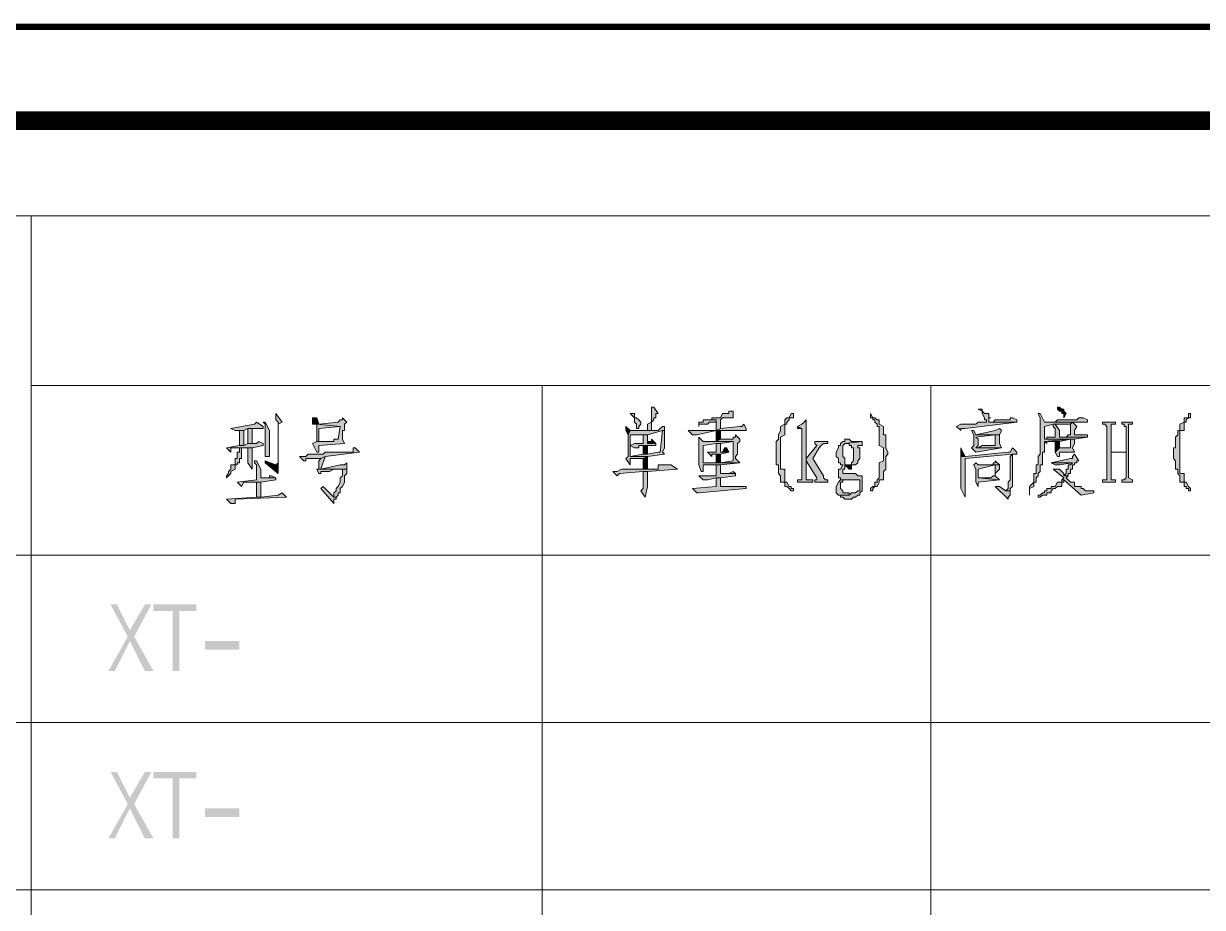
# Model space of a CAD drawing. Extents: x 457 to 4918, y -67 to 391.
# Drawn here: x 2766.1 to 2828.8, y 183.2 to 230.3 of the extents above; entities that cross this region are included whole.
import ezdxf

# ---------------------------------------------------------------- set-up
doc = ezdxf.new("R2010")
doc.units = 0
doc.header["$LTSCALE"] = 40
doc.header["$MEASUREMENT"] = 0
doc.layers.get('0').update_dxf_attribs({"linetype": 'CONTINUOUS'})
doc.layers.add('TK', color=1, linetype='CONTINUOUS')

msp = doc.modelspace()

# ---------------------------------------------------------------- hatches: boundary and pattern name
h = msp.add_hatch(color=0)
h.dxf.hatch_style = 2
h.paths.add_polyline_path([(2799.633, 209.855), (2799.519, 209.855), (2799.519, 209.283), (2799.519, 209.055), (2799.29, 208.941), (2799.29, 208.598), (2799.519, 208.598), (2799.519, 208.712), (2799.519, 208.826), (2799.519, 209.055), (2799.633, 209.169), (2799.633, 209.283), (2799.747, 209.283), (2799.747, 209.512), (2799.862, 209.512)])
h = msp.add_hatch(color=0)
h.dxf.hatch_style = 2
h.paths.add_polyline_path([(2803.862, 209.626), (2803.634, 209.626), (2803.634, 209.512), (2803.519, 209.512), (2803.405, 209.512), (2803.291, 209.512), (2803.176, 209.283), (2802.948, 209.283), (2802.719, 209.283), (2802.719, 209.169), (2802.376, 209.169), (2802.948, 209.169), (2802.948, 208.598), (2803.176, 208.712), (2803.176, 209.169), (2803.291, 209.283), (2803.519, 209.283), (2803.634, 209.283), (2803.862, 209.283)])
h = msp.add_hatch(color=0)
h.dxf.hatch_style = 2
h.paths.add_polyline_path([(2817.121, 209.741), (2816.892, 209.741), (2817.121, 209.626), (2817.121, 209.512), (2817.235, 209.283), (2817.235, 209.169), (2817.35, 209.169), (2817.35, 209.055), (2816.892, 209.055), (2816.778, 208.941), (2815.978, 208.941), (2815.749, 208.826), (2815.978, 208.598), (2815.978, 208.712), (2816.207, 208.712), (2818.95, 209.055), (2817.464, 209.055), (2817.464, 209.283), (2817.578, 209.283), (2817.464, 209.283), (2817.464, 209.512), (2817.35, 209.512), (2817.235, 209.512), (2817.121, 209.626)])
h = msp.add_hatch(color=0)
h.dxf.hatch_style = 2
h.paths.add_polyline_path([(2821.236, 209.855), (2821.122, 209.855), (2821.122, 209.741), (2821.236, 209.626), (2821.35, 209.626), (2821.35, 209.512), (2821.464, 209.512), (2821.464, 209.283), (2821.579, 209.512), (2821.464, 209.626), (2821.464, 209.741), (2821.35, 209.741)])
h = msp.add_hatch(color=0)
h.dxf.hatch_style = 2
h.paths.add_polyline_path([(2778.488, 209.055), (2778.373, 208.941), (2777.116, 208.712), (2777.345, 208.598), (2777.459, 208.598), (2777.802, 208.598), (2778.03, 208.712), (2778.831, 208.712), (2778.831, 208.826)])
h = msp.add_hatch(color=0)
h.dxf.hatch_style = 2
h.paths.add_polyline_path([(2778.945, 209.055), (2778.831, 209.055), (2778.945, 208.941), (2778.945, 207.683), (2778.945, 207.226), (2779.173, 207.226), (2779.173, 208.369), (2779.173, 208.598)])
h = msp.add_hatch(color=0)
h.dxf.hatch_style = 2
h.paths.add_polyline_path([(2779.516, 209.512), (2779.516, 209.169), (2779.631, 209.055), (2779.631, 206.883), (2779.516, 206.769), (2779.631, 206.769), (2779.631, 208.598), (2779.631, 208.941), (2779.859, 209.055)])
h = msp.add_hatch(color=0)
h.dxf.hatch_style = 2
h.paths.add_polyline_path([(2781.688, 209.283), (2781.459, 209.283), (2781.459, 208.941), (2781.802, 208.941)])
h = msp.add_hatch(color=0)
h.dxf.hatch_style = 2
h.paths.add_polyline_path([(2783.06, 209.283), (2783.06, 209.169), (2782.945, 209.169), (2782.831, 209.055), (2781.802, 208.941), (2781.688, 208.941), (2782.945, 208.826), (2782.831, 208.14), (2782.602, 208.14), (2782.602, 208.026), (2781.688, 208.026), (2781.459, 207.912), (2781.688, 207.455), (2781.802, 207.455), (2781.802, 207.798), (2783.174, 207.912), (2783.06, 208.14), (2783.06, 208.598), (2783.174, 208.598), (2783.174, 208.941), (2783.288, 209.055)])
h = msp.add_hatch(color=0)
h.dxf.hatch_style = 2
h.paths.add_polyline_path([(2798.604, 209.512), (2798.376, 209.512), (2798.604, 209.283), (2798.604, 209.055), (2798.719, 208.941), (2798.719, 208.712), (2798.833, 208.712), (2798.833, 208.826), (2798.947, 208.941), (2798.947, 209.055), (2798.833, 209.169), (2798.719, 209.283), (2798.604, 209.283)])
h = msp.add_hatch(color=0)
h.dxf.hatch_style = 2
h.paths.add_polyline_path([(2802.376, 209.169), (2802.262, 209.169), (2802.262, 209.055), (2802.033, 209.055), (2802.033, 208.826), (2802.033, 208.941), (2802.491, 208.941), (2802.605, 209.055), (2802.948, 209.055), (2802.948, 209.169)])
h = msp.add_hatch(color=0)
h.dxf.hatch_style = 2
h.paths.add_polyline_path([(2807.063, 209.512), (2806.948, 209.512), (2806.834, 209.283), (2806.72, 209.283), (2806.605, 209.169), (2806.605, 209.055), (2806.605, 208.941), (2806.377, 208.826), (2806.377, 208.712), (2806.377, 208.598), (2806.263, 208.369), (2806.263, 208.14), (2806.148, 208.026), (2806.148, 206.769), (2806.263, 206.769), (2806.263, 206.312), (2806.377, 206.197), (2806.377, 206.083), (2806.377, 205.969), (2806.377, 205.854), (2806.605, 205.854), (2806.605, 205.626), (2806.72, 205.626), (2806.834, 205.512), (2806.948, 205.397), (2807.063, 205.397), (2807.063, 205.512), (2806.948, 205.512), (2806.948, 205.626), (2806.834, 205.626), (2806.72, 205.854), (2806.605, 205.854), (2806.605, 206.083), (2806.605, 206.197), (2806.605, 206.54), (2806.377, 206.54), (2806.377, 208.255), (2806.605, 208.369), (2806.605, 208.598), (2806.605, 208.712), (2806.605, 208.941), (2806.72, 208.941), (2806.72, 209.055), (2806.834, 209.169), (2806.834, 209.283), (2806.948, 209.283), (2807.063, 209.283)])
h = msp.add_hatch(color=0)
h.dxf.hatch_style = 2
h.paths.add_polyline_path([(2807.748, 209.169), (2807.634, 209.055), (2807.52, 208.941), (2807.291, 208.826), (2807.52, 208.712), (2807.52, 205.969), (2807.291, 205.969), (2807.291, 205.854), (2808.091, 205.854), (2808.091, 205.969), (2807.748, 205.969)])
h = msp.add_hatch(color=0)
h.dxf.hatch_style = 2
h.paths.add_polyline_path([(2811.177, 209.512), (2811.177, 209.283), (2811.292, 209.283), (2811.292, 209.169), (2811.406, 209.169), (2811.406, 209.055), (2811.52, 208.941), (2811.52, 208.826), (2811.635, 208.826), (2811.635, 208.598), (2811.635, 207.798), (2811.863, 207.683), (2811.863, 206.997), (2811.635, 206.883), (2811.635, 206.426), (2811.635, 206.312), (2811.635, 206.083), (2811.52, 205.969), (2811.52, 205.854), (2811.406, 205.854), (2811.406, 205.626), (2811.292, 205.626), (2811.177, 205.512), (2811.177, 205.397), (2811.292, 205.397), (2811.292, 205.512), (2811.406, 205.626), (2811.52, 205.626), (2811.635, 205.854), (2811.635, 205.969), (2811.863, 205.969), (2811.863, 206.197), (2811.863, 206.312), (2811.863, 206.426), (2811.978, 206.54), (2811.978, 207.226), (2812.092, 207.34), (2812.092, 207.455), (2811.978, 207.683), (2811.978, 208.369), (2811.863, 208.369), (2811.863, 208.598), (2811.863, 208.826), (2811.635, 208.941), (2811.635, 209.055), (2811.635, 209.169), (2811.52, 209.169), (2811.406, 209.283), (2811.292, 209.283)])
h = msp.add_hatch(color=0)
h.dxf.hatch_style = 2
h.paths.add_polyline_path([(2818.721, 209.283), (2818.607, 209.283), (2818.607, 209.169), (2817.807, 209.169), (2817.693, 209.055), (2817.464, 209.055), (2818.95, 209.055), (2818.95, 209.169)])
h = msp.add_hatch(color=0)
h.dxf.hatch_style = 2
h.paths.add_polyline_path([(2820.207, 209.512), (2820.093, 209.512), (2820.207, 209.283), (2820.207, 207.34), (2820.093, 207.226), (2820.093, 206.883), (2820.093, 206.769), (2819.979, 206.769), (2819.979, 206.312), (2819.864, 206.312), (2819.864, 206.083), (2819.864, 205.969), (2819.864, 205.854), (2819.636, 205.626), (2819.636, 205.512), (2819.636, 205.169), (2819.636, 205.283), (2819.636, 205.397), (2819.636, 205.512), (2819.864, 205.626), (2819.864, 205.854), (2819.979, 205.854), (2819.979, 206.083), (2820.093, 206.197), (2820.093, 206.312), (2820.207, 206.426), (2820.207, 206.769), (2820.321, 206.769), (2820.321, 207.455), (2820.436, 207.455), (2820.436, 208.026), (2821.807, 208.14), (2822.036, 208.14), (2820.436, 208.14), (2820.436, 208.826), (2820.893, 208.941), (2821.807, 208.941), (2821.922, 209.055), (2820.436, 209.055)])
h = msp.add_hatch(color=0)
h.dxf.hatch_style = 2
h.paths.add_polyline_path([(2822.493, 209.283), (2822.265, 209.283), (2822.15, 209.169), (2821.122, 209.169), (2821.007, 209.055), (2820.436, 209.055), (2822.722, 209.055), (2822.722, 209.169)])
h = msp.add_hatch(color=0)
h.dxf.hatch_style = 2
h.paths.add_polyline_path([(2821.922, 209.055), (2821.807, 208.941), (2821.807, 208.369), (2821.693, 208.369), (2821.579, 208.255), (2821.236, 208.255), (2822.722, 208.255), (2822.722, 208.369), (2822.036, 208.369), (2822.036, 208.598), (2822.15, 208.826)])
h = msp.add_hatch(color=0)
h.dxf.hatch_style = 2
h.paths.add_polyline_path([(2824.208, 209.055), (2823.522, 209.055), (2823.522, 208.941), (2823.636, 208.941), (2823.75, 208.826), (2823.75, 205.969), (2823.522, 205.969), (2823.522, 205.854), (2824.208, 205.854), (2824.208, 205.969), (2823.979, 205.969), (2823.979, 206.083), (2823.979, 207.455), (2824.779, 207.455), (2823.979, 207.455), (2823.979, 208.826), (2823.979, 208.941), (2824.208, 208.941)])
h = msp.add_hatch(color=0)
h.dxf.hatch_style = 2
h.paths.add_polyline_path([(2825.122, 209.055), (2824.551, 209.055), (2824.551, 208.941), (2824.665, 208.941), (2824.665, 208.826), (2824.779, 208.826), (2824.779, 207.455), (2823.979, 207.455), (2824.779, 207.455), (2824.779, 206.083), (2824.665, 205.969), (2824.551, 205.969), (2824.551, 205.854), (2825.122, 205.854), (2825.122, 205.969), (2824.893, 206.083), (2824.893, 208.941), (2825.122, 208.941)])
h = msp.add_hatch(color=0)
h.dxf.hatch_style = 2
h.paths.add_polyline_path([(2828.208, 209.512), (2828.094, 209.512), (2828.094, 209.283), (2827.98, 209.283), (2827.865, 209.283), (2827.865, 209.169), (2827.865, 209.055), (2827.637, 208.941), (2827.637, 208.826), (2827.637, 208.712), (2827.637, 208.598), (2827.522, 208.598), (2827.522, 208.369), (2827.408, 208.255), (2827.408, 207.683), (2827.294, 207.683), (2827.294, 207.34), (2827.294, 207.112), (2827.408, 206.997), (2827.408, 206.54), (2827.522, 206.54), (2827.522, 206.312), (2827.637, 206.197), (2827.637, 205.969), (2827.637, 205.854), (2827.865, 205.854), (2827.865, 205.626), (2827.98, 205.626), (2827.98, 205.512), (2828.094, 205.512), (2828.094, 205.397), (2828.208, 205.397), (2828.208, 205.512), (2828.094, 205.626), (2827.98, 205.854), (2827.865, 205.854), (2827.865, 205.969), (2827.865, 206.083), (2827.865, 206.312), (2827.637, 206.312), (2827.637, 206.883), (2827.637, 206.997), (2827.637, 207.912), (2827.637, 208.026), (2827.637, 208.598), (2827.865, 208.598), (2827.865, 208.712), (2827.865, 208.826), (2827.865, 209.055), (2827.98, 209.055), (2827.98, 209.169), (2828.094, 209.283), (2828.208, 209.283)])
h = msp.add_hatch(color=0)
h.dxf.hatch_style = 2
h.paths.add_polyline_path([(2777.802, 208.598), (2777.573, 208.598), (2777.573, 207.798), (2777.802, 207.798)])
h = msp.add_hatch(color=0)
h.dxf.hatch_style = 2
h.paths.add_polyline_path([(2778.259, 208.712), (2778.03, 208.712), (2778.03, 207.912), (2778.259, 207.912)])
h = msp.add_hatch(color=0)
h.dxf.hatch_style = 2
h.paths.add_polyline_path([(2781.688, 208.941), (2781.688, 208.026), (2781.802, 208.026), (2781.802, 208.712), (2782.945, 208.826)])
h = msp.add_hatch(color=0)
h.dxf.hatch_style = 2
h.paths.add_polyline_path([(2798.147, 208.826), (2798.147, 208.598), (2798.262, 208.369), (2798.376, 208.598)])
h = msp.add_hatch(color=0)
h.dxf.hatch_style = 2
h.paths.add_polyline_path([(2800.205, 208.826), (2800.09, 208.826), (2799.976, 208.712), (2799.862, 208.598), (2799.29, 208.598), (2798.376, 208.598), (2798.262, 208.369), (2798.262, 207.226), (2798.147, 207.112), (2798.376, 206.769), (2798.376, 207.112), (2799.062, 207.112), (2799.29, 207.226), (2798.376, 207.226), (2798.376, 208.369), (2799.062, 208.369), (2799.29, 208.369), (2800.09, 208.598), (2800.205, 208.598)])
h = msp.add_hatch(color=0)
h.dxf.hatch_style = 2
h.paths.add_polyline_path([(2800.205, 208.598), (2800.09, 208.598), (2799.976, 207.455), (2799.862, 207.455), (2799.29, 207.34), (2799.062, 207.34), (2798.376, 207.226), (2799.29, 207.226), (2800.205, 207.34), (2800.09, 207.455), (2800.205, 207.683)])
h = msp.add_hatch(color=0)
h.dxf.hatch_style = 2
h.paths.add_polyline_path([(2799.29, 208.369), (2799.062, 208.369), (2799.062, 207.912), (2798.604, 207.912), (2798.376, 207.798), (2798.604, 207.683), (2798.833, 207.683), (2798.833, 207.798), (2799.747, 207.798), (2799.747, 207.912), (2799.29, 207.912)])
h = msp.add_hatch(color=0)
h.dxf.hatch_style = 2
h.paths.add_polyline_path([(2804.434, 208.941), (2804.319, 208.826), (2804.205, 208.826), (2803.176, 208.712), (2802.948, 208.598), (2801.462, 208.598), (2801.691, 208.369), (2801.919, 208.369), (2802.948, 208.598), (2803.176, 208.598), (2804.548, 208.598), (2804.548, 208.712)])
h = msp.add_hatch(color=0)
h.dxf.hatch_style = 2
h.paths.add_polyline_path([(2803.977, 208.369), (2803.977, 208.255), (2803.862, 208.255), (2803.862, 208.14), (2803.176, 208.14), (2802.948, 208.026), (2802.262, 208.026), (2803.862, 208.026), (2803.862, 206.997), (2803.176, 206.883), (2802.262, 206.883), (2804.205, 206.883), (2803.977, 207.112), (2803.977, 207.226), (2804.091, 207.34), (2804.091, 207.912), (2804.205, 208.026), (2804.205, 208.14)])
h = msp.add_hatch(color=0)
h.dxf.hatch_style = 2
h.paths.add_polyline_path([(2803.176, 208.598), (2802.948, 208.598), (2802.948, 208.026), (2803.176, 208.14)])
h = msp.add_hatch(color=0)
h.dxf.hatch_style = 2
h.paths.add_polyline_path([(2807.291, 208.826), (2807.291, 208.712), (2807.52, 208.712)])
h = msp.add_hatch(color=0)
h.dxf.hatch_style = 2
h.paths.add_polyline_path([(2816.664, 208.598), (2816.55, 208.598), (2816.664, 208.369), (2816.664, 207.798), (2816.55, 207.683), (2816.778, 207.455), (2818.15, 207.683), (2816.778, 207.683), (2816.892, 207.798), (2816.892, 208.14), (2816.778, 208.255), (2817.807, 208.369), (2818.035, 208.369), (2816.778, 208.369)])
h = msp.add_hatch(color=0)
h.dxf.hatch_style = 2
h.paths.add_polyline_path([(2818.035, 208.712), (2817.807, 208.598), (2816.778, 208.369), (2818.035, 208.369), (2818.15, 208.598)])
h = msp.add_hatch(color=0)
h.dxf.hatch_style = 2
h.paths.add_polyline_path([(2818.035, 208.369), (2817.807, 208.369), (2817.807, 207.912), (2817.807, 207.798), (2817.121, 207.798), (2816.892, 207.683), (2816.778, 207.683), (2818.15, 207.683), (2818.035, 207.912), (2818.035, 208.026)])
h = msp.add_hatch(color=0)
h.dxf.hatch_style = 2
h.paths.add_polyline_path([(2821.007, 208.941), (2820.893, 208.941), (2820.893, 208.826), (2821.007, 208.712), (2821.007, 208.255), (2820.55, 208.255), (2820.55, 208.14), (2820.436, 208.14), (2822.036, 208.14), (2822.722, 208.255), (2821.236, 208.255), (2821.236, 208.598)])
h = msp.add_hatch(color=0)
h.dxf.hatch_style = 2
h.paths.add_polyline_path([(2822.493, 208.369), (2822.379, 208.369), (2822.036, 208.369), (2822.722, 208.369)])
h = msp.add_hatch(color=0)
h.dxf.hatch_style = 2
h.paths.add_polyline_path([(2778.602, 208.026), (2778.488, 207.912), (2778.03, 207.912), (2777.802, 207.798), (2777.573, 207.798), (2776.887, 207.683), (2777.116, 207.455), (2777.116, 207.683), (2777.573, 207.683), (2777.802, 207.683), (2778.259, 207.683), (2778.831, 207.798), (2778.831, 207.912)])
h = msp.add_hatch(color=0)
h.dxf.hatch_style = 2
h.paths.add_polyline_path([(2799.29, 207.798), (2799.062, 207.798), (2799.062, 207.34), (2799.29, 207.34)])
h = msp.add_hatch(color=0)
h.dxf.hatch_style = 2
h.paths.add_polyline_path([(2799.519, 208.14), (2799.519, 208.026), (2799.29, 208.026), (2799.29, 207.912), (2799.747, 207.912)])
h = msp.add_hatch(color=0)
h.dxf.hatch_style = 2
h.paths.add_polyline_path([(2802.033, 208.255), (2802.033, 208.026), (2802.033, 206.769), (2802.148, 206.426), (2802.262, 206.426), (2802.262, 206.769), (2802.948, 206.769), (2803.176, 206.769), (2804.205, 206.883), (2802.262, 206.883), (2802.262, 207.798), (2802.948, 207.912), (2803.176, 207.912), (2803.862, 208.026), (2802.262, 208.026)])
h = msp.add_hatch(color=0)
h.dxf.hatch_style = 2
h.paths.add_polyline_path([(2803.176, 207.912), (2802.948, 207.912), (2802.948, 207.455), (2802.491, 207.455), (2802.719, 207.226), (2802.719, 207.34), (2803.176, 207.34), (2803.634, 207.455), (2803.176, 207.455)])
h = msp.add_hatch(color=0)
h.dxf.hatch_style = 2
h.paths.add_polyline_path([(2808.891, 208.026), (2808.206, 208.026), (2808.206, 207.912), (2808.32, 207.798), (2807.748, 207.112), (2807.748, 206.997), (2808.32, 206.083), (2808.32, 205.969), (2808.206, 205.969), (2808.206, 205.854), (2808.891, 205.854), (2808.891, 205.969), (2808.777, 205.969), (2808.663, 206.083), (2808.663, 206.197), (2808.091, 207.112), (2808.434, 207.683), (2808.549, 207.798), (2808.663, 207.912), (2808.891, 207.912)])
h = msp.add_hatch(color=0)
h.dxf.hatch_style = 2
h.paths.add_polyline_path([(2810.034, 208.14), (2809.806, 208.14), (2809.806, 208.026), (2809.692, 208.026), (2809.577, 207.912), (2809.577, 207.798), (2809.463, 207.798), (2809.463, 207.683), (2809.349, 207.455), (2809.349, 207.226), (2809.463, 207.112), (2809.463, 206.883), (2809.577, 206.883), (2809.577, 206.769), (2809.692, 206.769), (2809.577, 206.54), (2809.463, 206.54), (2809.463, 206.083), (2809.577, 206.083), (2809.577, 205.969), (2810.606, 205.969), (2810.606, 205.397), (2810.492, 205.397), (2810.377, 205.283), (2810.149, 205.283), (2810.034, 205.169), (2809.463, 205.169), (2809.577, 205.169), (2809.577, 205.054), (2809.692, 205.054), (2809.806, 204.94), (2810.149, 204.94), (2810.263, 205.054), (2810.377, 205.054), (2810.492, 205.169), (2810.606, 205.169), (2810.606, 205.283), (2810.72, 205.397), (2810.72, 205.512), (2810.72, 205.969), (2810.72, 206.083), (2810.72, 206.197), (2810.492, 206.197), (2810.377, 206.312), (2809.692, 206.312), (2809.692, 206.54), (2809.806, 206.54), (2809.806, 206.769), (2810.263, 206.769), (2810.377, 206.769), (2809.806, 206.769), (2809.806, 206.883), (2809.806, 207.112), (2809.692, 207.226), (2809.692, 207.798), (2809.806, 207.912), (2810.72, 208.026), (2810.149, 208.026)])
h = msp.add_hatch(color=0)
h.dxf.hatch_style = 2
h.paths.add_polyline_path([(2810.72, 208.026), (2809.806, 207.912), (2810.034, 207.912), (2810.034, 207.798), (2810.149, 207.798), (2810.149, 207.683), (2810.263, 207.683), (2810.263, 206.997), (2810.149, 206.883), (2810.149, 206.769), (2810.034, 206.769), (2810.377, 206.769), (2810.492, 206.883), (2810.492, 206.997), (2810.606, 207.112), (2810.606, 207.683), (2810.492, 207.683), (2810.492, 207.798), (2810.72, 207.798)])
h = msp.add_hatch(color=0)
h.dxf.hatch_style = 2
h.paths.add_polyline_path([(2821.807, 208.14), (2820.436, 208.026), (2820.55, 207.912), (2820.55, 208.026), (2821.236, 208.026)])
h = msp.add_hatch(color=0)
h.dxf.hatch_style = 2
h.paths.add_polyline_path([(2822.036, 208.14), (2821.807, 208.14), (2821.807, 207.683), (2821.693, 207.683), (2821.236, 207.683), (2821.007, 207.455), (2821.122, 207.226), (2821.236, 207.226), (2821.236, 207.455), (2822.036, 207.455), (2821.922, 207.683), (2822.036, 207.912)])
h = msp.add_hatch(color=0)
h.dxf.hatch_style = 2
h.paths.add_polyline_path([(2821.236, 208.026), (2821.007, 208.026), (2821.007, 207.455), (2821.236, 207.683)])
h = msp.add_hatch(color=0)
h.dxf.hatch_style = 2
h.paths.add_polyline_path([(2777.802, 207.683), (2777.573, 207.683), (2777.573, 207.455), (2777.459, 207.455), (2777.459, 207.112), (2777.345, 207.112), (2777.345, 206.883), (2777.345, 206.769), (2777.116, 206.769), (2777.116, 206.54), (2777.002, 206.426), (2777.002, 206.312), (2776.887, 206.197), (2776.887, 206.083), (2777.002, 206.197), (2777.116, 206.312), (2777.116, 206.426), (2777.345, 206.54), (2777.345, 206.769), (2777.459, 206.769), (2777.459, 206.883), (2777.573, 206.883), (2777.573, 207.112), (2777.688, 207.112), (2777.688, 207.683)])
h = msp.add_hatch(color=0)
h.dxf.hatch_style = 2
h.paths.add_polyline_path([(2778.259, 207.683), (2778.03, 207.683), (2778.03, 206.883), (2778.259, 206.54)])
h = msp.add_hatch(color=0)
h.dxf.hatch_style = 2
h.paths.add_polyline_path([(2783.745, 207.683), (2783.631, 207.683), (2783.631, 207.455), (2783.06, 207.455), (2782.945, 207.455), (2782.145, 207.455), (2782.031, 207.34), (2781.231, 207.34), (2781.117, 207.226), (2780.774, 207.226), (2781.002, 206.997), (2781.117, 206.997), (2781.117, 207.112), (2781.917, 207.112), (2782.145, 207.226), (2783.974, 207.455)])
h = msp.add_hatch(color=0)
h.dxf.hatch_style = 2
h.paths.add_polyline_path([(2782.145, 207.226), (2781.917, 207.112), (2781.802, 206.997), (2781.802, 206.54), (2781.688, 206.54), (2783.06, 206.54), (2783.06, 206.197), (2782.945, 206.083), (2782.945, 205.854), (2782.831, 205.626), (2782.717, 205.512), (2782.717, 205.397), (2782.602, 205.283), (2782.602, 205.169), (2782.602, 205.054), (2782.717, 205.054), (2782.831, 205.169), (2782.831, 205.283), (2782.945, 205.283), (2782.945, 205.512), (2783.06, 205.626), (2783.174, 205.854), (2783.174, 206.197), (2783.288, 206.312), (2783.288, 206.54), (2781.917, 206.54)])
h = msp.add_hatch(color=0)
h.dxf.hatch_style = 2
h.paths.add_polyline_path([(2799.29, 207.226), (2799.062, 207.112), (2799.062, 206.54), (2799.29, 206.54)])
h = msp.add_hatch(color=0)
h.dxf.hatch_style = 2
h.paths.add_polyline_path([(2802.948, 207.34), (2802.948, 206.883), (2803.176, 206.883), (2803.176, 207.34)])
h = msp.add_hatch(color=0)
h.dxf.hatch_style = 2
h.paths.add_polyline_path([(2803.519, 207.683), (2803.405, 207.683), (2803.291, 207.455), (2803.176, 207.455), (2803.634, 207.455)])
h = msp.add_hatch(color=0)
h.dxf.hatch_style = 2
h.paths.add_polyline_path([(2815.978, 207.683), (2815.978, 207.226), (2816.207, 207.226)])
h = msp.add_hatch(color=0)
h.dxf.hatch_style = 2
h.paths.add_polyline_path([(2818.721, 207.683), (2818.607, 207.455), (2818.493, 207.455), (2816.207, 207.226), (2815.978, 207.226), (2815.978, 205.512), (2816.207, 205.054), (2816.207, 207.112), (2818.721, 207.34), (2818.95, 207.34), (2818.95, 207.455)])
h = msp.add_hatch(color=0)
h.dxf.hatch_style = 2
h.paths.add_polyline_path([(2818.95, 207.34), (2818.721, 207.34), (2818.607, 207.226), (2818.607, 205.969), (2818.493, 205.854), (2818.493, 205.512), (2818.378, 205.397), (2818.607, 205.397), (2818.607, 205.512), (2818.721, 205.626), (2818.721, 206.083), (2818.721, 206.197), (2818.721, 207.34)])
h = msp.add_hatch(color=0)
h.dxf.hatch_style = 2
h.paths.add_polyline_path([(2822.036, 207.34), (2821.922, 207.226), (2821.922, 207.112), (2821.807, 207.112), (2820.779, 206.883), (2821.922, 206.883), (2821.807, 206.769), (2821.693, 206.769), (2821.693, 206.54), (2821.579, 206.54), (2821.579, 206.312), (2821.464, 206.197), (2821.693, 206.197), (2821.693, 206.312), (2821.807, 206.312), (2821.807, 206.54), (2821.922, 206.54), (2821.922, 206.769), (2822.036, 206.769), (2822.036, 206.883), (2822.15, 206.883), (2822.15, 206.997), (2822.265, 206.997)])
h = msp.add_hatch(color=0)
h.dxf.hatch_style = 2
h.paths.add_polyline_path([(2778.488, 206.997), (2778.373, 206.997), (2778.373, 206.883), (2778.488, 206.769), (2778.488, 205.969), (2777.459, 205.854), (2777.688, 205.626), (2777.802, 205.854), (2778.03, 205.854), (2778.488, 205.854), (2778.716, 205.854), (2779.516, 205.969), (2779.516, 206.083), (2778.716, 206.083), (2778.716, 206.54)])
h = msp.add_hatch(color=0)
h.dxf.hatch_style = 2
h.paths.add_polyline_path([(2778.945, 206.997), (2778.945, 206.883), (2779.631, 206.312), (2779.631, 206.426), (2779.631, 206.769), (2779.516, 206.769)])
h = msp.add_hatch(color=0)
h.dxf.hatch_style = 2
h.paths.add_polyline_path([(2781.688, 206.54), (2781.802, 206.312), (2781.917, 206.312), (2781.917, 206.426), (2782.374, 206.426), (2782.602, 206.54), (2783.06, 206.54)])
h = msp.add_hatch(color=0)
h.dxf.hatch_style = 2
h.paths.add_polyline_path([(2783.288, 206.883), (2783.174, 206.769), (2783.06, 206.769), (2782.945, 206.769), (2781.917, 206.54), (2783.288, 206.54)])
h = msp.add_hatch(color=0)
h.dxf.hatch_style = 2
h.paths.add_polyline_path([(2800.548, 206.769), (2800.433, 206.769), (2799.862, 206.769), (2799.862, 206.54), (2798.947, 206.54), (2798.833, 206.54), (2797.919, 206.54), (2797.69, 206.426), (2797.461, 206.426), (2797.69, 206.197), (2797.804, 206.312), (2799.062, 206.426), (2799.29, 206.426), (2800.89, 206.54)])
h = msp.add_hatch(color=0)
h.dxf.hatch_style = 2
h.paths.add_polyline_path([(2803.176, 206.769), (2802.948, 206.769), (2802.948, 206.197), (2802.033, 206.197), (2802.262, 205.969), (2802.491, 205.969), (2802.948, 206.083), (2803.176, 206.083), (2803.977, 206.197), (2803.977, 206.312), (2803.176, 206.312)])
h = msp.add_hatch(color=0)
h.dxf.hatch_style = 2
h.paths.add_polyline_path([(2810.263, 206.769), (2809.806, 206.769), (2810.034, 206.54), (2810.149, 206.54), (2810.149, 206.769)])
h = msp.add_hatch(color=0)
h.dxf.hatch_style = 2
h.paths.add_polyline_path([(2816.778, 206.883), (2816.664, 206.769), (2816.778, 206.54), (2816.778, 205.854), (2816.892, 205.626), (2816.892, 205.854), (2818.035, 205.969), (2816.892, 206.083), (2816.892, 206.54), (2817.807, 206.769), (2818.035, 206.769), (2816.892, 206.769)])
h = msp.add_hatch(color=0)
h.dxf.hatch_style = 2
h.paths.add_polyline_path([(2817.807, 206.997), (2817.807, 206.883), (2817.693, 206.883), (2817.693, 206.769), (2816.892, 206.769), (2818.035, 206.769)])
h = msp.add_hatch(color=0)
h.dxf.hatch_style = 2
h.paths.add_polyline_path([(2818.035, 206.769), (2817.807, 206.769), (2817.807, 206.197), (2817.693, 206.197), (2817.578, 206.083), (2816.892, 206.083), (2818.035, 205.969), (2817.807, 206.197), (2817.807, 206.312), (2818.035, 206.54)])
h = msp.add_hatch(color=0)
h.dxf.hatch_style = 2
h.paths.add_polyline_path([(2820.779, 206.883), (2821.007, 206.769), (2821.236, 206.769), (2821.922, 206.883)])
h = msp.add_hatch(color=0)
h.dxf.hatch_style = 2
h.paths.add_polyline_path([(2821.236, 206.54), (2820.893, 206.54), (2821.464, 206.083), (2821.35, 205.969), (2821.464, 205.969), (2822.379, 205.169), (2823.065, 205.283), (2823.065, 205.397), (2822.607, 205.397), (2822.493, 205.512), (2822.379, 205.512), (2822.379, 205.626), (2822.265, 205.626), (2822.15, 205.626), (2822.036, 205.626), (2822.036, 205.854), (2821.922, 205.854), (2821.807, 205.854), (2821.693, 205.969), (2821.579, 206.083), (2821.693, 206.197), (2821.464, 206.197), (2821.464, 206.312), (2821.35, 206.426)])
h = msp.add_hatch(color=0)
h.dxf.hatch_style = 2
h.paths.add_polyline_path([(2778.716, 205.854), (2778.488, 205.854), (2778.488, 205.054), (2778.716, 205.054)])
h = msp.add_hatch(color=0)
h.dxf.hatch_style = 2
h.paths.add_polyline_path([(2779.288, 206.197), (2779.173, 206.197), (2779.173, 206.083), (2778.716, 206.083), (2779.516, 206.083)])
h = msp.add_hatch(color=0)
h.dxf.hatch_style = 2
h.paths.add_polyline_path([(2799.29, 206.426), (2799.062, 206.426), (2799.062, 205.512), (2798.947, 205.397), (2799.176, 205.054), (2799.29, 205.626)])
h = msp.add_hatch(color=0)
h.dxf.hatch_style = 2
h.paths.add_polyline_path([(2803.176, 206.083), (2802.948, 206.083), (2802.948, 205.626), (2801.691, 205.512), (2801.919, 205.283), (2802.033, 205.283), (2804.548, 205.512), (2804.548, 205.626), (2803.176, 205.626)])
h = msp.add_hatch(color=0)
h.dxf.hatch_style = 2
h.paths.add_polyline_path([(2803.862, 206.426), (2803.634, 206.312), (2803.176, 206.312), (2803.977, 206.312)])
h = msp.add_hatch(color=0)
h.dxf.hatch_style = 2
h.paths.add_polyline_path([(2809.577, 205.969), (2809.463, 205.854), (2809.349, 205.626), (2809.349, 205.283), (2809.463, 205.169), (2810.034, 205.169), (2810.034, 205.283), (2809.692, 205.283), (2809.692, 205.397), (2809.577, 205.512), (2809.577, 205.854), (2809.692, 205.854), (2809.692, 205.969), (2810.377, 205.969)])
h = msp.add_hatch(color=0)
h.dxf.hatch_style = 2
h.paths.add_polyline_path([(2821.35, 205.969), (2821.35, 205.854), (2821.236, 205.854), (2821.122, 205.854), (2821.007, 205.626), (2820.893, 205.626), (2820.779, 205.626), (2820.779, 205.512), (2820.55, 205.512), (2820.55, 205.397), (2820.436, 205.397), (2820.436, 205.283), (2820.321, 205.283), (2820.207, 205.169), (2820.093, 205.169), (2820.093, 205.054), (2820.207, 205.054), (2820.321, 205.169), (2820.55, 205.169), (2820.55, 205.283), (2820.779, 205.283), (2820.779, 205.397), (2820.893, 205.512), (2821.007, 205.512), (2821.122, 205.626), (2821.236, 205.626), (2821.35, 205.626), (2821.35, 205.854), (2821.464, 205.854), (2821.464, 205.969)])
h = msp.add_hatch(color=0)
h.dxf.hatch_style = 2
h.paths.add_polyline_path([(2779.859, 205.283), (2779.631, 205.169), (2778.716, 205.054), (2778.488, 205.054), (2776.887, 204.94), (2777.116, 204.711), (2777.345, 204.711), (2777.345, 204.94), (2780.088, 205.054)])
h = msp.add_hatch(color=0)
h.dxf.hatch_style = 2
h.paths.add_polyline_path([(2782.031, 205.626), (2781.917, 205.512), (2782.602, 204.711), (2782.602, 204.94), (2782.717, 204.94), (2782.717, 205.054), (2782.602, 205.054)])
h = msp.add_hatch(color=0)
h.dxf.hatch_style = 2
h.paths.add_polyline_path([(2804.434, 205.626), (2804.205, 205.626), (2803.176, 205.626), (2804.548, 205.626)])
h = msp.add_hatch(color=0)
h.dxf.hatch_style = 2
h.paths.add_polyline_path([(2818.035, 205.626), (2817.807, 205.626), (2818.493, 204.94), (2818.493, 205.054), (2818.607, 205.169), (2818.607, 205.397), (2818.378, 205.397)])
h = msp.add_hatch(color=0)
h.dxf.hatch_style = 2
h.paths.add_polyline_path([(2773.001, 195.796), (2772.544, 195.796), (2771.744, 197.396), (2770.944, 195.796), (2770.601, 195.796), (2771.63, 197.625), (2770.715, 199.339), (2771.058, 199.339), (2771.744, 197.968), (2772.544, 199.339), (2772.887, 199.339), (2771.973, 197.625)])
h = msp.add_hatch(color=0)
h.dxf.hatch_style = 2
h.paths.add_polyline_path([(2774.373, 195.796), (2774.03, 195.796), (2774.03, 198.996), (2773.001, 198.996), (2773.001, 199.339), (2775.287, 199.339), (2775.287, 198.996), (2774.373, 198.996)])
h = msp.add_hatch(color=0)
h.dxf.hatch_style = 2
h.paths.add_polyline_path([(2775.744, 197.396), (2775.744, 196.939), (2777.573, 196.939), (2777.573, 197.396)])
h = msp.add_hatch(color=0)
h.dxf.hatch_style = 2
h.paths.add_polyline_path([(2773.001, 186.881), (2772.544, 186.881), (2771.744, 188.481), (2770.944, 186.881), (2770.601, 186.881), (2771.63, 188.709), (2770.715, 190.424), (2771.058, 190.424), (2771.744, 189.052), (2772.544, 190.424), (2772.887, 190.424), (2771.973, 188.709)])
h = msp.add_hatch(color=0)
h.dxf.hatch_style = 2
h.paths.add_polyline_path([(2774.373, 186.881), (2774.03, 186.881), (2774.03, 190.081), (2773.001, 190.081), (2773.001, 190.424), (2775.287, 190.424), (2775.287, 190.081), (2774.373, 190.081)])
h = msp.add_hatch(color=0)
h.dxf.hatch_style = 2
h.paths.add_polyline_path([(2775.744, 188.481), (2775.744, 188.024), (2777.573, 188.024), (2777.573, 188.481)])

# ---------------------------------------------------------------- linework, layer by layer
at = {"const_width": 0.35}
msp.add_lwpolyline([(2520.536, -66.9), (2940.536, -66.9), (2940.536, 230.1), (2520.536, 230.1)], close=True, dxfattribs=at)
at = {"color": 0, "lineweight": 5}
for points in [[(2799.633, 209.855), (2799.519, 209.855), (2799.519, 209.283), (2799.519, 209.055), (2799.29, 208.941), (2799.29, 208.598), (2799.519, 208.598), (2799.519, 208.712), (2799.519, 208.826), (2799.519, 209.055), (2799.633, 209.169), (2799.633, 209.283), (2799.747, 209.283), (2799.747, 209.512), (2799.862, 209.512)], [(2803.862, 209.626), (2803.634, 209.626), (2803.634, 209.512), (2803.519, 209.512), (2803.405, 209.512), (2803.291, 209.512), (2803.176, 209.283), (2802.948, 209.283), (2802.719, 209.283), (2802.719, 209.169), (2802.376, 209.169), (2802.948, 209.169), (2802.948, 208.598), (2803.176, 208.712), (2803.176, 209.169), (2803.291, 209.283), (2803.519, 209.283), (2803.634, 209.283), (2803.862, 209.283)], [(2817.121, 209.741), (2816.892, 209.741), (2817.121, 209.626), (2817.121, 209.512), (2817.235, 209.283), (2817.235, 209.169), (2817.35, 209.169), (2817.35, 209.055), (2816.892, 209.055), (2816.778, 208.941), (2815.978, 208.941), (2815.749, 208.826), (2815.978, 208.598), (2815.978, 208.712), (2816.207, 208.712), (2818.95, 209.055), (2817.464, 209.055), (2817.464, 209.283), (2817.578, 209.283), (2817.464, 209.283), (2817.464, 209.512), (2817.35, 209.512), (2817.235, 209.512), (2817.121, 209.626)], [(2821.236, 209.855), (2821.122, 209.855), (2821.122, 209.741), (2821.236, 209.626), (2821.35, 209.626), (2821.35, 209.512), (2821.464, 209.512), (2821.464, 209.283), (2821.579, 209.512), (2821.464, 209.626), (2821.464, 209.741), (2821.35, 209.741)], [(2778.488, 209.055), (2778.373, 208.941), (2777.116, 208.712), (2777.345, 208.598), (2777.459, 208.598), (2777.802, 208.598), (2778.03, 208.712), (2778.831, 208.712), (2778.831, 208.826)], [(2778.945, 209.055), (2778.831, 209.055), (2778.945, 208.941), (2778.945, 207.683), (2778.945, 207.226), (2779.173, 207.226), (2779.173, 208.369), (2779.173, 208.598)], [(2779.516, 209.512), (2779.516, 209.169), (2779.631, 209.055), (2779.631, 206.883), (2779.516, 206.769), (2779.631, 206.769), (2779.631, 208.598), (2779.631, 208.941), (2779.859, 209.055)], [(2781.688, 209.283), (2781.459, 209.283), (2781.459, 208.941), (2781.802, 208.941)], [(2783.06, 209.283), (2783.06, 209.169), (2782.945, 209.169), (2782.831, 209.055), (2781.802, 208.941), (2781.688, 208.941), (2782.945, 208.826), (2782.831, 208.14), (2782.602, 208.14), (2782.602, 208.026), (2781.688, 208.026), (2781.459, 207.912), (2781.688, 207.455), (2781.802, 207.455), (2781.802, 207.798), (2783.174, 207.912), (2783.06, 208.14), (2783.06, 208.598), (2783.174, 208.598), (2783.174, 208.941), (2783.288, 209.055)], [(2798.604, 209.512), (2798.376, 209.512), (2798.604, 209.283), (2798.604, 209.055), (2798.719, 208.941), (2798.719, 208.712), (2798.833, 208.712), (2798.833, 208.826), (2798.947, 208.941), (2798.947, 209.055), (2798.833, 209.169), (2798.719, 209.283), (2798.604, 209.283)], [(2802.376, 209.169), (2802.262, 209.169), (2802.262, 209.055), (2802.033, 209.055), (2802.033, 208.826), (2802.033, 208.941), (2802.491, 208.941), (2802.605, 209.055), (2802.948, 209.055), (2802.948, 209.169)], [(2807.063, 209.512), (2806.948, 209.512), (2806.834, 209.283), (2806.72, 209.283), (2806.605, 209.169), (2806.605, 209.055), (2806.605, 208.941), (2806.377, 208.826), (2806.377, 208.712), (2806.377, 208.598), (2806.263, 208.369), (2806.263, 208.14), (2806.148, 208.026), (2806.148, 206.769), (2806.263, 206.769), (2806.263, 206.312), (2806.377, 206.197), (2806.377, 206.083), (2806.377, 205.969), (2806.377, 205.854), (2806.605, 205.854), (2806.605, 205.626), (2806.72, 205.626), (2806.834, 205.512), (2806.948, 205.397), (2807.063, 205.397), (2807.063, 205.512), (2806.948, 205.512), (2806.948, 205.626), (2806.834, 205.626), (2806.72, 205.854), (2806.605, 205.854), (2806.605, 206.083), (2806.605, 206.197), (2806.605, 206.54), (2806.377, 206.54), (2806.377, 208.255), (2806.605, 208.369), (2806.605, 208.598), (2806.605, 208.712), (2806.605, 208.941), (2806.72, 208.941), (2806.72, 209.055), (2806.834, 209.169), (2806.834, 209.283), (2806.948, 209.283), (2807.063, 209.283)], [(2807.748, 209.169), (2807.634, 209.055), (2807.52, 208.941), (2807.291, 208.826), (2807.52, 208.712), (2807.52, 205.969), (2807.291, 205.969), (2807.291, 205.854), (2808.091, 205.854), (2808.091, 205.969), (2807.748, 205.969)], [(2811.177, 209.512), (2811.177, 209.283), (2811.292, 209.283), (2811.292, 209.169), (2811.406, 209.169), (2811.406, 209.055), (2811.52, 208.941), (2811.52, 208.826), (2811.635, 208.826), (2811.635, 208.598), (2811.635, 207.798), (2811.863, 207.683), (2811.863, 206.997), (2811.635, 206.883), (2811.635, 206.426), (2811.635, 206.312), (2811.635, 206.083), (2811.52, 205.969), (2811.52, 205.854), (2811.406, 205.854), (2811.406, 205.626), (2811.292, 205.626), (2811.177, 205.512), (2811.177, 205.397), (2811.292, 205.397), (2811.292, 205.512), (2811.406, 205.626), (2811.52, 205.626), (2811.635, 205.854), (2811.635, 205.969), (2811.863, 205.969), (2811.863, 206.197), (2811.863, 206.312), (2811.863, 206.426), (2811.978, 206.54), (2811.978, 207.226), (2812.092, 207.34), (2812.092, 207.455), (2811.978, 207.683), (2811.978, 208.369), (2811.863, 208.369), (2811.863, 208.598), (2811.863, 208.826), (2811.635, 208.941), (2811.635, 209.055), (2811.635, 209.169), (2811.52, 209.169), (2811.406, 209.283), (2811.292, 209.283)], [(2818.721, 209.283), (2818.607, 209.283), (2818.607, 209.169), (2817.807, 209.169), (2817.693, 209.055), (2817.464, 209.055), (2818.95, 209.055), (2818.95, 209.169)], [(2820.207, 209.512), (2820.093, 209.512), (2820.207, 209.283), (2820.207, 207.34), (2820.093, 207.226), (2820.093, 206.883), (2820.093, 206.769), (2819.979, 206.769), (2819.979, 206.312), (2819.864, 206.312), (2819.864, 206.083), (2819.864, 205.969), (2819.864, 205.854), (2819.636, 205.626), (2819.636, 205.512), (2819.636, 205.169), (2819.636, 205.283), (2819.636, 205.397), (2819.636, 205.512), (2819.864, 205.626), (2819.864, 205.854), (2819.979, 205.854), (2819.979, 206.083), (2820.093, 206.197), (2820.093, 206.312), (2820.207, 206.426), (2820.207, 206.769), (2820.321, 206.769), (2820.321, 207.455), (2820.436, 207.455), (2820.436, 208.026), (2821.807, 208.14), (2822.036, 208.14), (2820.436, 208.14), (2820.436, 208.826), (2820.893, 208.941), (2821.807, 208.941), (2821.922, 209.055), (2820.436, 209.055)], [(2822.493, 209.283), (2822.265, 209.283), (2822.15, 209.169), (2821.122, 209.169), (2821.007, 209.055), (2820.436, 209.055), (2822.722, 209.055), (2822.722, 209.169)], [(2821.922, 209.055), (2821.807, 208.941), (2821.807, 208.369), (2821.693, 208.369), (2821.579, 208.255), (2821.236, 208.255), (2822.722, 208.255), (2822.722, 208.369), (2822.036, 208.369), (2822.036, 208.598), (2822.15, 208.826)], [(2824.208, 209.055), (2823.522, 209.055), (2823.522, 208.941), (2823.636, 208.941), (2823.75, 208.826), (2823.75, 205.969), (2823.522, 205.969), (2823.522, 205.854), (2824.208, 205.854), (2824.208, 205.969), (2823.979, 205.969), (2823.979, 206.083), (2823.979, 207.455), (2824.779, 207.455), (2823.979, 207.455), (2823.979, 208.826), (2823.979, 208.941), (2824.208, 208.941)], [(2825.122, 209.055), (2824.551, 209.055), (2824.551, 208.941), (2824.665, 208.941), (2824.665, 208.826), (2824.779, 208.826), (2824.779, 207.455), (2823.979, 207.455), (2824.779, 207.455), (2824.779, 206.083), (2824.665, 205.969), (2824.551, 205.969), (2824.551, 205.854), (2825.122, 205.854), (2825.122, 205.969), (2824.893, 206.083), (2824.893, 208.941), (2825.122, 208.941)], [(2828.208, 209.512), (2828.094, 209.512), (2828.094, 209.283), (2827.98, 209.283), (2827.865, 209.283), (2827.865, 209.169), (2827.865, 209.055), (2827.637, 208.941), (2827.637, 208.826), (2827.637, 208.712), (2827.637, 208.598), (2827.522, 208.598), (2827.522, 208.369), (2827.408, 208.255), (2827.408, 207.683), (2827.294, 207.683), (2827.294, 207.34), (2827.294, 207.112), (2827.408, 206.997), (2827.408, 206.54), (2827.522, 206.54), (2827.522, 206.312), (2827.637, 206.197), (2827.637, 205.969), (2827.637, 205.854), (2827.865, 205.854), (2827.865, 205.626), (2827.98, 205.626), (2827.98, 205.512), (2828.094, 205.512), (2828.094, 205.397), (2828.208, 205.397), (2828.208, 205.512), (2828.094, 205.626), (2827.98, 205.854), (2827.865, 205.854), (2827.865, 205.969), (2827.865, 206.083), (2827.865, 206.312), (2827.637, 206.312), (2827.637, 206.883), (2827.637, 206.997), (2827.637, 207.912), (2827.637, 208.026), (2827.637, 208.598), (2827.865, 208.598), (2827.865, 208.712), (2827.865, 208.826), (2827.865, 209.055), (2827.98, 209.055), (2827.98, 209.169), (2828.094, 209.283), (2828.208, 209.283)], [(2777.802, 208.598), (2777.573, 208.598), (2777.573, 207.798), (2777.802, 207.798)], [(2778.259, 208.712), (2778.03, 208.712), (2778.03, 207.912), (2778.259, 207.912)], [(2781.688, 208.941), (2781.688, 208.026), (2781.802, 208.026), (2781.802, 208.712), (2782.945, 208.826)], [(2798.147, 208.826), (2798.147, 208.598), (2798.262, 208.369), (2798.376, 208.598)], [(2800.205, 208.826), (2800.09, 208.826), (2799.976, 208.712), (2799.862, 208.598), (2799.29, 208.598), (2798.376, 208.598), (2798.262, 208.369), (2798.262, 207.226), (2798.147, 207.112), (2798.376, 206.769), (2798.376, 207.112), (2799.062, 207.112), (2799.29, 207.226), (2798.376, 207.226), (2798.376, 208.369), (2799.062, 208.369), (2799.29, 208.369), (2800.09, 208.598), (2800.205, 208.598)], [(2800.205, 208.598), (2800.09, 208.598), (2799.976, 207.455), (2799.862, 207.455), (2799.29, 207.34), (2799.062, 207.34), (2798.376, 207.226), (2799.29, 207.226), (2800.205, 207.34), (2800.09, 207.455), (2800.205, 207.683)], [(2799.29, 208.369), (2799.062, 208.369), (2799.062, 207.912), (2798.604, 207.912), (2798.376, 207.798), (2798.604, 207.683), (2798.833, 207.683), (2798.833, 207.798), (2799.747, 207.798), (2799.747, 207.912), (2799.29, 207.912)], [(2804.434, 208.941), (2804.319, 208.826), (2804.205, 208.826), (2803.176, 208.712), (2802.948, 208.598), (2801.462, 208.598), (2801.691, 208.369), (2801.919, 208.369), (2802.948, 208.598), (2803.176, 208.598), (2804.548, 208.598), (2804.548, 208.712)], [(2803.977, 208.369), (2803.977, 208.255), (2803.862, 208.255), (2803.862, 208.14), (2803.176, 208.14), (2802.948, 208.026), (2802.262, 208.026), (2803.862, 208.026), (2803.862, 206.997), (2803.176, 206.883), (2802.262, 206.883), (2804.205, 206.883), (2803.977, 207.112), (2803.977, 207.226), (2804.091, 207.34), (2804.091, 207.912), (2804.205, 208.026), (2804.205, 208.14)], [(2803.176, 208.598), (2802.948, 208.598), (2802.948, 208.026), (2803.176, 208.14)], [(2807.291, 208.826), (2807.291, 208.712), (2807.52, 208.712)], [(2816.664, 208.598), (2816.55, 208.598), (2816.664, 208.369), (2816.664, 207.798), (2816.55, 207.683), (2816.778, 207.455), (2818.15, 207.683), (2816.778, 207.683), (2816.892, 207.798), (2816.892, 208.14), (2816.778, 208.255), (2817.807, 208.369), (2818.035, 208.369), (2816.778, 208.369)], [(2818.035, 208.712), (2817.807, 208.598), (2816.778, 208.369), (2818.035, 208.369), (2818.15, 208.598)], [(2818.035, 208.369), (2817.807, 208.369), (2817.807, 207.912), (2817.807, 207.798), (2817.121, 207.798), (2816.892, 207.683), (2816.778, 207.683), (2818.15, 207.683), (2818.035, 207.912), (2818.035, 208.026)], [(2821.007, 208.941), (2820.893, 208.941), (2820.893, 208.826), (2821.007, 208.712), (2821.007, 208.255), (2820.55, 208.255), (2820.55, 208.14), (2820.436, 208.14), (2822.036, 208.14), (2822.722, 208.255), (2821.236, 208.255), (2821.236, 208.598)], [(2822.493, 208.369), (2822.379, 208.369), (2822.036, 208.369), (2822.722, 208.369)], [(2778.602, 208.026), (2778.488, 207.912), (2778.03, 207.912), (2777.802, 207.798), (2777.573, 207.798), (2776.887, 207.683), (2777.116, 207.455), (2777.116, 207.683), (2777.573, 207.683), (2777.802, 207.683), (2778.259, 207.683), (2778.831, 207.798), (2778.831, 207.912)], [(2799.29, 207.798), (2799.062, 207.798), (2799.062, 207.34), (2799.29, 207.34)], [(2799.519, 208.14), (2799.519, 208.026), (2799.29, 208.026), (2799.29, 207.912), (2799.747, 207.912)], [(2802.033, 208.255), (2802.033, 208.026), (2802.033, 206.769), (2802.148, 206.426), (2802.262, 206.426), (2802.262, 206.769), (2802.948, 206.769), (2803.176, 206.769), (2804.205, 206.883), (2802.262, 206.883), (2802.262, 207.798), (2802.948, 207.912), (2803.176, 207.912), (2803.862, 208.026), (2802.262, 208.026)], [(2803.176, 207.912), (2802.948, 207.912), (2802.948, 207.455), (2802.491, 207.455), (2802.719, 207.226), (2802.719, 207.34), (2803.176, 207.34), (2803.634, 207.455), (2803.176, 207.455)], [(2808.891, 208.026), (2808.206, 208.026), (2808.206, 207.912), (2808.32, 207.798), (2807.748, 207.112), (2807.748, 206.997), (2808.32, 206.083), (2808.32, 205.969), (2808.206, 205.969), (2808.206, 205.854), (2808.891, 205.854), (2808.891, 205.969), (2808.777, 205.969), (2808.663, 206.083), (2808.663, 206.197), (2808.091, 207.112), (2808.434, 207.683), (2808.549, 207.798), (2808.663, 207.912), (2808.891, 207.912)], [(2810.034, 208.14), (2809.806, 208.14), (2809.806, 208.026), (2809.692, 208.026), (2809.577, 207.912), (2809.577, 207.798), (2809.463, 207.798), (2809.463, 207.683), (2809.349, 207.455), (2809.349, 207.226), (2809.463, 207.112), (2809.463, 206.883), (2809.577, 206.883), (2809.577, 206.769), (2809.692, 206.769), (2809.577, 206.54), (2809.463, 206.54), (2809.463, 206.083), (2809.577, 206.083), (2809.577, 205.969), (2810.606, 205.969), (2810.606, 205.397), (2810.492, 205.397), (2810.377, 205.283), (2810.149, 205.283), (2810.034, 205.169), (2809.463, 205.169), (2809.577, 205.169), (2809.577, 205.054), (2809.692, 205.054), (2809.806, 204.94), (2810.149, 204.94), (2810.263, 205.054), (2810.377, 205.054), (2810.492, 205.169), (2810.606, 205.169), (2810.606, 205.283), (2810.72, 205.397), (2810.72, 205.512), (2810.72, 205.969), (2810.72, 206.083), (2810.72, 206.197), (2810.492, 206.197), (2810.377, 206.312), (2809.692, 206.312), (2809.692, 206.54), (2809.806, 206.54), (2809.806, 206.769), (2810.263, 206.769), (2810.377, 206.769), (2809.806, 206.769), (2809.806, 206.883), (2809.806, 207.112), (2809.692, 207.226), (2809.692, 207.798), (2809.806, 207.912), (2810.72, 208.026), (2810.149, 208.026)], [(2810.72, 208.026), (2809.806, 207.912), (2810.034, 207.912), (2810.034, 207.798), (2810.149, 207.798), (2810.149, 207.683), (2810.263, 207.683), (2810.263, 206.997), (2810.149, 206.883), (2810.149, 206.769), (2810.034, 206.769), (2810.377, 206.769), (2810.492, 206.883), (2810.492, 206.997), (2810.606, 207.112), (2810.606, 207.683), (2810.492, 207.683), (2810.492, 207.798), (2810.72, 207.798)], [(2821.807, 208.14), (2820.436, 208.026), (2820.55, 207.912), (2820.55, 208.026), (2821.236, 208.026)], [(2822.036, 208.14), (2821.807, 208.14), (2821.807, 207.683), (2821.693, 207.683), (2821.236, 207.683), (2821.007, 207.455), (2821.122, 207.226), (2821.236, 207.226), (2821.236, 207.455), (2822.036, 207.455), (2821.922, 207.683), (2822.036, 207.912)], [(2821.236, 208.026), (2821.007, 208.026), (2821.007, 207.455), (2821.236, 207.683)], [(2777.802, 207.683), (2777.573, 207.683), (2777.573, 207.455), (2777.459, 207.455), (2777.459, 207.112), (2777.345, 207.112), (2777.345, 206.883), (2777.345, 206.769), (2777.116, 206.769), (2777.116, 206.54), (2777.002, 206.426), (2777.002, 206.312), (2776.887, 206.197), (2776.887, 206.083), (2777.002, 206.197), (2777.116, 206.312), (2777.116, 206.426), (2777.345, 206.54), (2777.345, 206.769), (2777.459, 206.769), (2777.459, 206.883), (2777.573, 206.883), (2777.573, 207.112), (2777.688, 207.112), (2777.688, 207.683)], [(2778.259, 207.683), (2778.03, 207.683), (2778.03, 206.883), (2778.259, 206.54)], [(2783.745, 207.683), (2783.631, 207.683), (2783.631, 207.455), (2783.06, 207.455), (2782.945, 207.455), (2782.145, 207.455), (2782.031, 207.34), (2781.231, 207.34), (2781.117, 207.226), (2780.774, 207.226), (2781.002, 206.997), (2781.117, 206.997), (2781.117, 207.112), (2781.917, 207.112), (2782.145, 207.226), (2783.974, 207.455)], [(2782.145, 207.226), (2781.917, 207.112), (2781.802, 206.997), (2781.802, 206.54), (2781.688, 206.54), (2783.06, 206.54), (2783.06, 206.197), (2782.945, 206.083), (2782.945, 205.854), (2782.831, 205.626), (2782.717, 205.512), (2782.717, 205.397), (2782.602, 205.283), (2782.602, 205.169), (2782.602, 205.054), (2782.717, 205.054), (2782.831, 205.169), (2782.831, 205.283), (2782.945, 205.283), (2782.945, 205.512), (2783.06, 205.626), (2783.174, 205.854), (2783.174, 206.197), (2783.288, 206.312), (2783.288, 206.54), (2781.917, 206.54)], [(2799.29, 207.226), (2799.062, 207.112), (2799.062, 206.54), (2799.29, 206.54)], [(2802.948, 207.34), (2802.948, 206.883), (2803.176, 206.883), (2803.176, 207.34)], [(2803.519, 207.683), (2803.405, 207.683), (2803.291, 207.455), (2803.176, 207.455), (2803.634, 207.455)], [(2815.978, 207.683), (2815.978, 207.226), (2816.207, 207.226)], [(2818.721, 207.683), (2818.607, 207.455), (2818.493, 207.455), (2816.207, 207.226), (2815.978, 207.226), (2815.978, 205.512), (2816.207, 205.054), (2816.207, 207.112), (2818.721, 207.34), (2818.95, 207.34), (2818.95, 207.455)], [(2818.95, 207.34), (2818.721, 207.34), (2818.607, 207.226), (2818.607, 205.969), (2818.493, 205.854), (2818.493, 205.512), (2818.378, 205.397), (2818.607, 205.397), (2818.607, 205.512), (2818.721, 205.626), (2818.721, 206.083), (2818.721, 206.197), (2818.721, 207.34)], [(2822.036, 207.34), (2821.922, 207.226), (2821.922, 207.112), (2821.807, 207.112), (2820.779, 206.883), (2821.922, 206.883), (2821.807, 206.769), (2821.693, 206.769), (2821.693, 206.54), (2821.579, 206.54), (2821.579, 206.312), (2821.464, 206.197), (2821.693, 206.197), (2821.693, 206.312), (2821.807, 206.312), (2821.807, 206.54), (2821.922, 206.54), (2821.922, 206.769), (2822.036, 206.769), (2822.036, 206.883), (2822.15, 206.883), (2822.15, 206.997), (2822.265, 206.997)], [(2778.488, 206.997), (2778.373, 206.997), (2778.373, 206.883), (2778.488, 206.769), (2778.488, 205.969), (2777.459, 205.854), (2777.688, 205.626), (2777.802, 205.854), (2778.03, 205.854), (2778.488, 205.854), (2778.716, 205.854), (2779.516, 205.969), (2779.516, 206.083), (2778.716, 206.083), (2778.716, 206.54)], [(2778.945, 206.997), (2778.945, 206.883), (2779.631, 206.312), (2779.631, 206.426), (2779.631, 206.769), (2779.516, 206.769)], [(2781.688, 206.54), (2781.802, 206.312), (2781.917, 206.312), (2781.917, 206.426), (2782.374, 206.426), (2782.602, 206.54), (2783.06, 206.54)], [(2783.288, 206.883), (2783.174, 206.769), (2783.06, 206.769), (2782.945, 206.769), (2781.917, 206.54), (2783.288, 206.54)], [(2800.548, 206.769), (2800.433, 206.769), (2799.862, 206.769), (2799.862, 206.54), (2798.947, 206.54), (2798.833, 206.54), (2797.919, 206.54), (2797.69, 206.426), (2797.461, 206.426), (2797.69, 206.197), (2797.804, 206.312), (2799.062, 206.426), (2799.29, 206.426), (2800.89, 206.54)], [(2803.176, 206.769), (2802.948, 206.769), (2802.948, 206.197), (2802.033, 206.197), (2802.262, 205.969), (2802.491, 205.969), (2802.948, 206.083), (2803.176, 206.083), (2803.977, 206.197), (2803.977, 206.312), (2803.176, 206.312)], [(2810.263, 206.769), (2809.806, 206.769), (2810.034, 206.54), (2810.149, 206.54), (2810.149, 206.769)], [(2816.778, 206.883), (2816.664, 206.769), (2816.778, 206.54), (2816.778, 205.854), (2816.892, 205.626), (2816.892, 205.854), (2818.035, 205.969), (2816.892, 206.083), (2816.892, 206.54), (2817.807, 206.769), (2818.035, 206.769), (2816.892, 206.769)], [(2817.807, 206.997), (2817.807, 206.883), (2817.693, 206.883), (2817.693, 206.769), (2816.892, 206.769), (2818.035, 206.769)], [(2818.035, 206.769), (2817.807, 206.769), (2817.807, 206.197), (2817.693, 206.197), (2817.578, 206.083), (2816.892, 206.083), (2818.035, 205.969), (2817.807, 206.197), (2817.807, 206.312), (2818.035, 206.54)], [(2820.779, 206.883), (2821.007, 206.769), (2821.236, 206.769), (2821.922, 206.883)], [(2821.236, 206.54), (2820.893, 206.54), (2821.464, 206.083), (2821.35, 205.969), (2821.464, 205.969), (2822.379, 205.169), (2823.065, 205.283), (2823.065, 205.397), (2822.607, 205.397), (2822.493, 205.512), (2822.379, 205.512), (2822.379, 205.626), (2822.265, 205.626), (2822.15, 205.626), (2822.036, 205.626), (2822.036, 205.854), (2821.922, 205.854), (2821.807, 205.854), (2821.693, 205.969), (2821.579, 206.083), (2821.693, 206.197), (2821.464, 206.197), (2821.464, 206.312), (2821.35, 206.426)], [(2778.716, 205.854), (2778.488, 205.854), (2778.488, 205.054), (2778.716, 205.054)], [(2779.288, 206.197), (2779.173, 206.197), (2779.173, 206.083), (2778.716, 206.083), (2779.516, 206.083)], [(2799.29, 206.426), (2799.062, 206.426), (2799.062, 205.512), (2798.947, 205.397), (2799.176, 205.054), (2799.29, 205.626)], [(2803.176, 206.083), (2802.948, 206.083), (2802.948, 205.626), (2801.691, 205.512), (2801.919, 205.283), (2802.033, 205.283), (2804.548, 205.512), (2804.548, 205.626), (2803.176, 205.626)], [(2803.862, 206.426), (2803.634, 206.312), (2803.176, 206.312), (2803.977, 206.312)], [(2809.577, 205.969), (2809.463, 205.854), (2809.349, 205.626), (2809.349, 205.283), (2809.463, 205.169), (2810.034, 205.169), (2810.034, 205.283), (2809.692, 205.283), (2809.692, 205.397), (2809.577, 205.512), (2809.577, 205.854), (2809.692, 205.854), (2809.692, 205.969), (2810.377, 205.969)], [(2821.35, 205.969), (2821.35, 205.854), (2821.236, 205.854), (2821.122, 205.854), (2821.007, 205.626), (2820.893, 205.626), (2820.779, 205.626), (2820.779, 205.512), (2820.55, 205.512), (2820.55, 205.397), (2820.436, 205.397), (2820.436, 205.283), (2820.321, 205.283), (2820.207, 205.169), (2820.093, 205.169), (2820.093, 205.054), (2820.207, 205.054), (2820.321, 205.169), (2820.55, 205.169), (2820.55, 205.283), (2820.779, 205.283), (2820.779, 205.397), (2820.893, 205.512), (2821.007, 205.512), (2821.122, 205.626), (2821.236, 205.626), (2821.35, 205.626), (2821.35, 205.854), (2821.464, 205.854), (2821.464, 205.969)], [(2779.859, 205.283), (2779.631, 205.169), (2778.716, 205.054), (2778.488, 205.054), (2776.887, 204.94), (2777.116, 204.711), (2777.345, 204.711), (2777.345, 204.94), (2780.088, 205.054)], [(2782.031, 205.626), (2781.917, 205.512), (2782.602, 204.711), (2782.602, 204.94), (2782.717, 204.94), (2782.717, 205.054), (2782.602, 205.054)], [(2804.434, 205.626), (2804.205, 205.626), (2803.176, 205.626), (2804.548, 205.626)], [(2818.035, 205.626), (2817.807, 205.626), (2818.493, 204.94), (2818.493, 205.054), (2818.607, 205.169), (2818.607, 205.397), (2818.378, 205.397)]]:
    msp.add_lwpolyline(points, close=True, dxfattribs=at)
at = {"color": 0, "lineweight": 9}
for points in [[(2721.338, 220.028), (2721.338, 220.028), (2931.421, 220.028), (2931.421, 220.028)], [(2766.486, 138.646), (2766.486, 138.646), (2766.486, 220.028), (2766.486, 220.028)], [(2766.486, 210.998), (2766.486, 210.998), (2931.421, 210.998), (2931.421, 210.998)], [(2793.69, 138.646), (2793.69, 138.646), (2793.69, 210.998), (2793.69, 210.998)], [(2814.378, 138.646), (2814.378, 138.646), (2814.378, 210.998), (2814.378, 210.998)], [(2721.338, 201.968), (2721.338, 201.968), (2931.421, 201.968), (2931.421, 201.968)], [(2721.338, 193.053), (2721.338, 193.053), (2931.421, 193.053), (2931.421, 193.053)], [(2721.338, 193.053), (2721.338, 193.053), (2931.421, 193.053), (2931.421, 193.053)], [(2721.338, 184.137), (2721.338, 184.137), (2931.421, 184.137), (2931.421, 184.137)]]:
    msp.add_open_spline(points, degree=3, dxfattribs=at)
at = {"layer": 'TK', "const_width": 1}
msp.add_lwpolyline([(2545.536, -61.9), (2935.536, -61.9), (2935.536, 225.1), (2545.536, 225.1)], close=True, dxfattribs=at)

doc.saveas('drawing.dxf')
